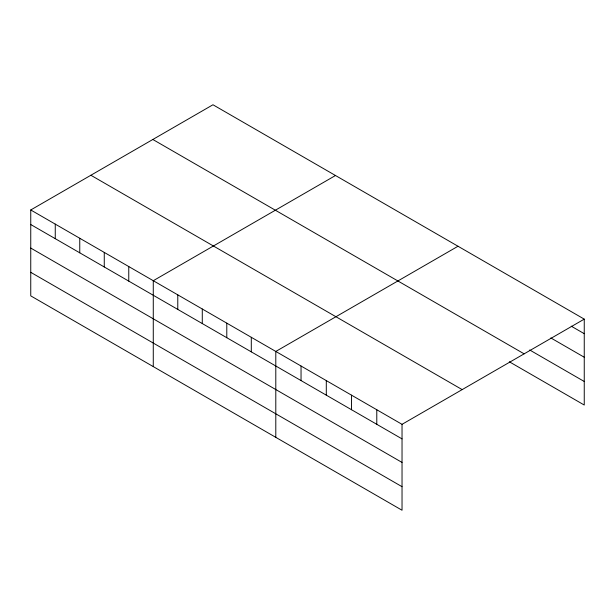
<?xml version="1.0" encoding="UTF-8"?>
<svg xmlns="http://www.w3.org/2000/svg" width="615" height="615" viewBox="0 0 615 615"><rect width="100%" height="100%" fill="white"/><g stroke="black" fill="none" stroke-linecap="round" stroke-linejoin="round"><path stroke-width="0.92" d="M402.033 462.434L402.033 424.327L30.75 209.969L30.75 295.869L402.033 510.235L402.033 462.434L30.75 248.068M509.32 361.774L584.25 405.031L584.25 319.131L212.967 104.765L30.75 209.969M335.49 175.506L153.273 280.709L153.273 366.609M458.014 246.246L275.797 351.449L275.797 437.35M402.033 424.327L584.25 319.131M571.22 326.165L584.25 333.684M550.856 337.95L584.25 357.23M529.684 349.981L584.25 381.485M152.835 139.482L524.118 353.84M90.882 175.252L462.165 389.61M30.75 224.529L402.033 438.887M30.75 272.33L402.033 486.688M376.787 409.751L376.787 424.312M351.542 395.176L351.542 409.736M326.296 380.6L326.296 395.153M301.043 366.025L301.043 380.577M251.297 337.297L251.297 351.857M226.789 323.152L226.789 337.712M202.281 308.999L202.281 323.559M177.781 294.854L177.781 309.414M128.766 266.556L128.766 281.117M104.266 252.411L104.266 266.971M79.758 238.266L79.758 252.819M55.258 224.114L55.258 238.674"/></g></svg>
